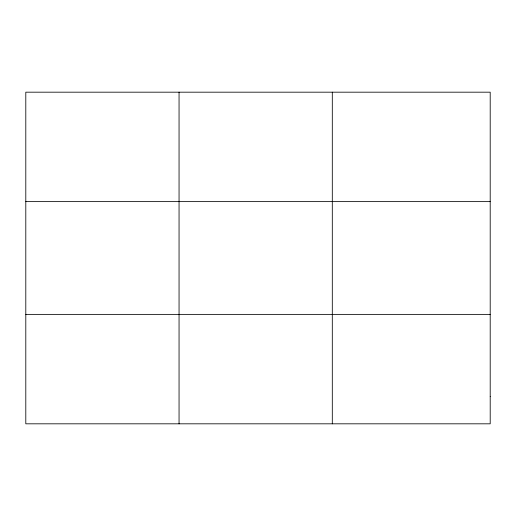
<?xml version="1.0" encoding="UTF-8"?>
<svg xmlns="http://www.w3.org/2000/svg" width="516" height="516" viewBox="0 0 516 516"><rect width="100%" height="100%" fill="white"/><g stroke="black" fill="none" stroke-linecap="round" stroke-linejoin="round"><path stroke-width="0.77" d="M179.052 423.817L179.052 92.183M332.304 423.817L332.304 92.183M25.8 201.621L490.2 201.621M25.8 314.379L490.2 314.379M490.2 396.462L490.2 423.817L25.8 423.817L25.8 92.183L490.2 92.183L490.2 396.462"/></g></svg>
